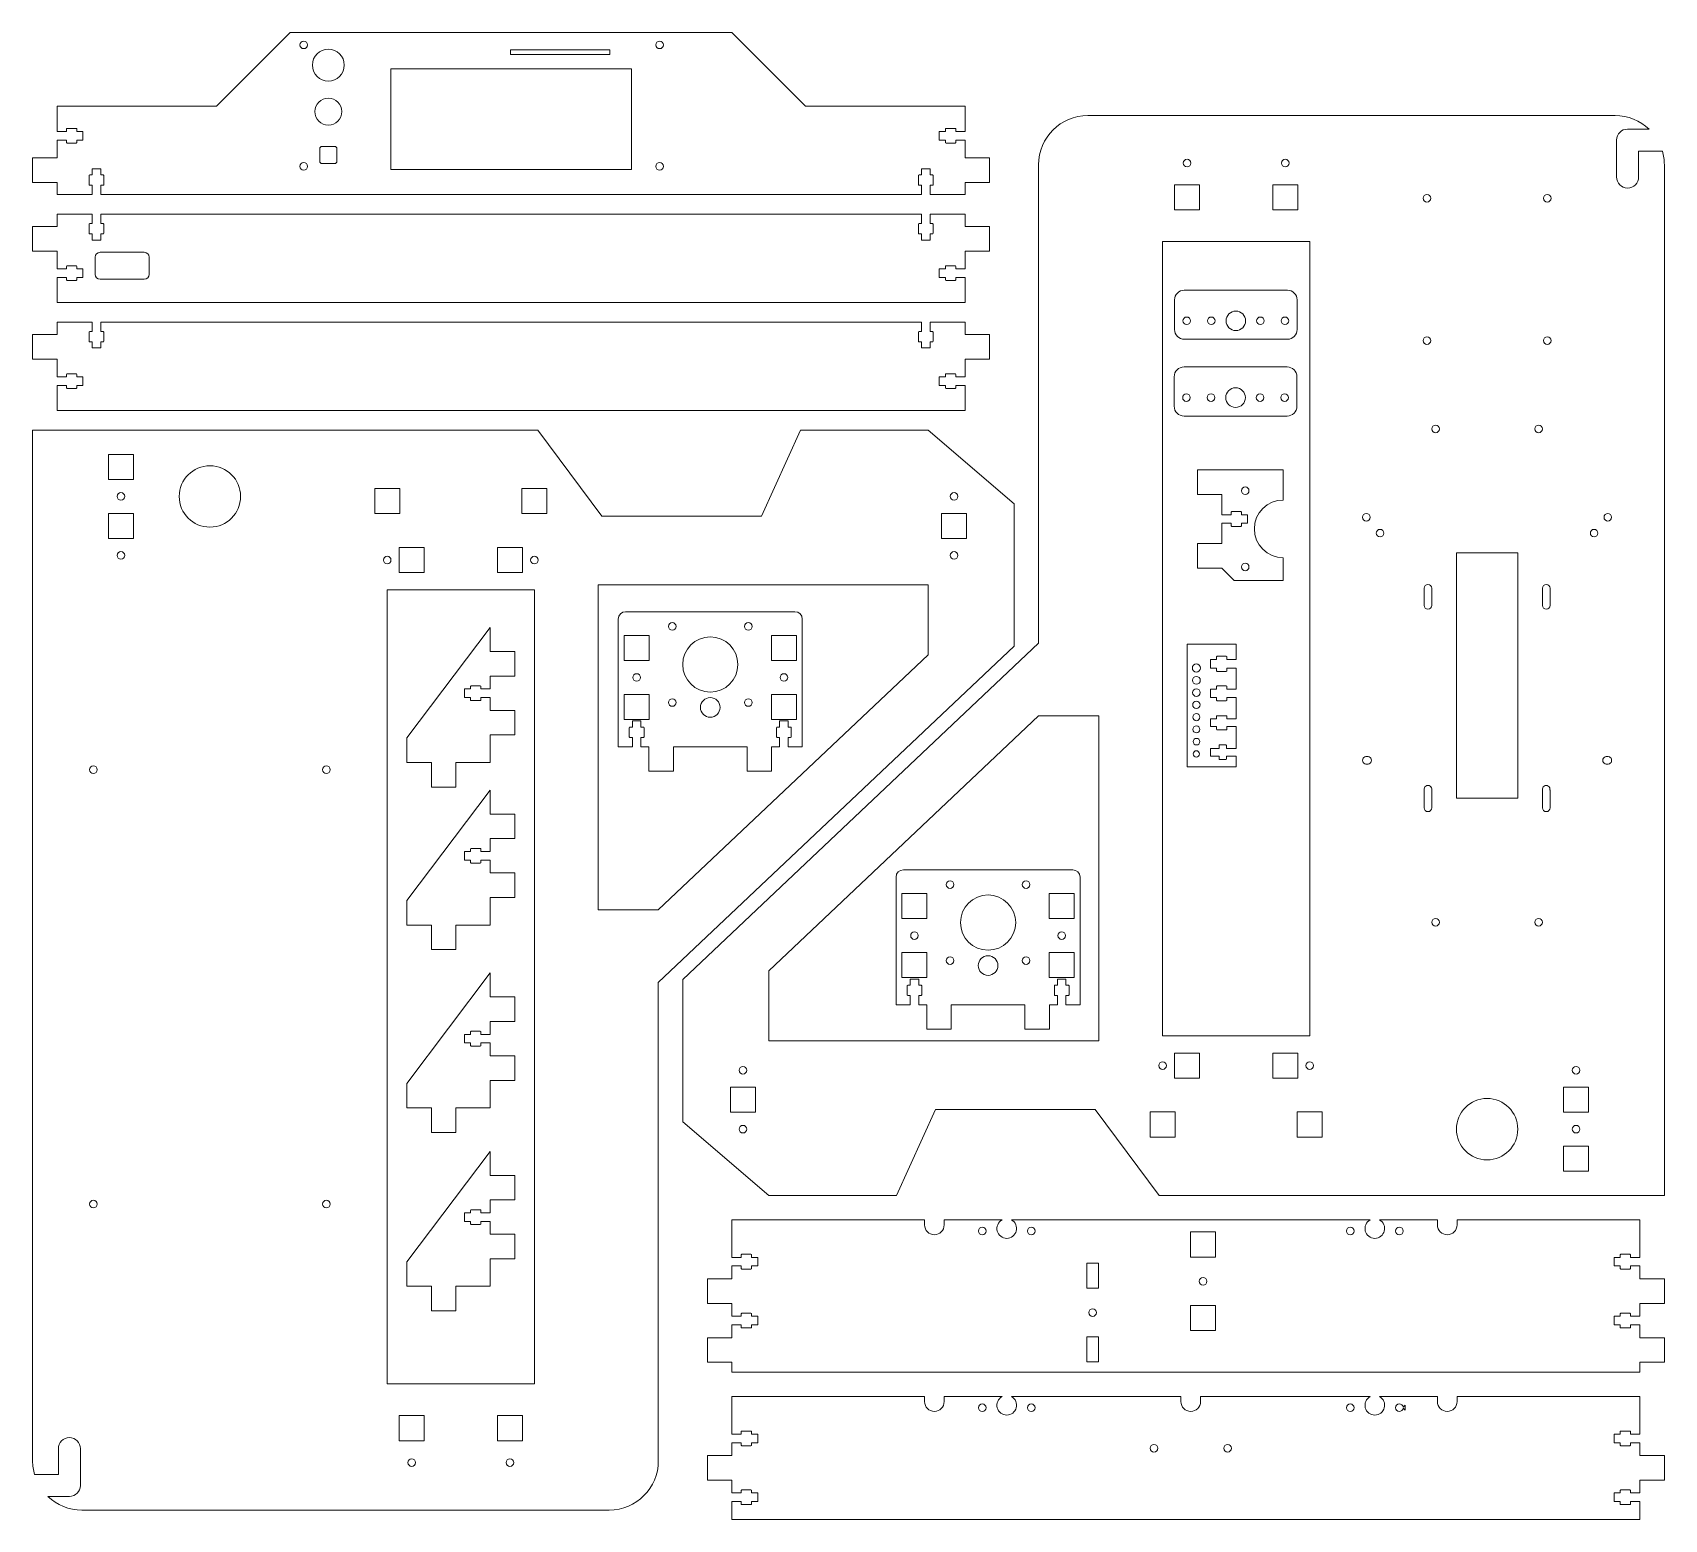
# Model space of a CAD drawing. Header units: millimetres. Extents: x 6 to 671, y 4 to 610.
import ezdxf

# ---------------------------------------------------------------- set-up
doc = ezdxf.new("R2010")
doc.units = ezdxf.units.MM

msp = doc.modelspace()

# ---------------------------------------------------------------- linework, layer by layer
at = {"color": 7, "linetype": 'Continuous', "lineweight": 15}
for p, q in [((81.26, 580.23), (111.26, 610.23)), ((111.26, 610.23), (291.26, 610.23)), ((291.26, 610.23), (321.26, 580.23)), ((201.06, 601.3), (201.06, 603.2)), ((201.06, 603.2), (241.46, 603.2)), ((241.46, 601.3), (201.06, 601.3)), ((241.46, 603.2), (241.46, 601.3)), ((152.26, 554.5), (152.26, 595.5)), ((152.26, 595.5), (250.26, 595.5)), ((250.26, 595.5), (250.26, 554.5)), ((16.26, 569.98), (16.26, 580.23)), ((16.26, 580.23), (81.26, 580.23)), ((321.26, 580.23), (386.26, 580.23)), ((386.26, 569.98), (386.26, 580.23)), ((651.26, 576.42), (436.26, 576.42)), ((16.26, 569.98), (20.06, 569.98)), ((16.26, 559.23), (16.26, 566.48)), ((20.06, 566.48), (16.26, 566.48)), ((20.06, 569.98), (20.06, 570.98)), ((20.06, 565.48), (20.06, 566.48)), ((20.31, 571.23), (24.01, 571.23)), ((24.26, 570.98), (24.26, 569.98)), ((24.26, 569.98), (26.76, 569.98)), ((24.26, 566.48), (24.26, 565.48)), ((26.76, 566.48), (24.26, 566.48)), ((26.76, 569.98), (26.76, 566.48)), ((378.26, 569.98), (375.76, 569.98)), ((375.76, 569.98), (375.76, 566.48)), ((375.76, 566.48), (378.26, 566.48)), ((378.26, 570.98), (378.26, 569.98)), ((378.26, 566.48), (378.26, 565.48)), ((382.21, 571.23), (378.51, 571.23)), ((382.46, 569.98), (382.46, 570.98)), ((386.26, 569.98), (382.46, 569.98)), ((382.46, 565.48), (382.46, 566.48)), ((382.46, 566.48), (386.26, 566.48)), ((386.26, 559.23), (386.26, 566.48)), ((651.76, 566.42), (651.76, 551.42)), ((665.04, 570.92), (656.26, 570.92)), ((6.26, 549.23), (6.26, 559.23)), ((6.26, 559.23), (16.26, 559.23)), ((24.01, 565.23), (20.31, 565.23)), ((123.26, 557.85), (123.26, 562.85)), ((124.26, 563.85), (129.26, 563.85)), ((130.26, 562.85), (130.26, 557.85)), ((378.51, 565.23), (382.21, 565.23)), ((396.26, 559.23), (386.26, 559.23)), ((396.26, 549.23), (396.26, 559.23)), ((660.76, 561.92), (670.49, 561.92)), ((660.76, 551.42), (660.76, 561.92)), ((29.26, 548.28), (29.26, 551.98)), ((29.51, 552.23), (30.51, 552.23)), ((30.51, 554.73), (34.01, 554.73)), ((30.51, 552.23), (30.51, 554.73)), ((34.01, 554.73), (34.01, 552.23)), ((34.01, 552.23), (35.01, 552.23)), ((35.26, 551.98), (35.26, 548.28)), ((129.26, 556.85), (124.26, 556.85)), ((250.26, 554.5), (152.26, 554.5)), ((367.26, 551.98), (367.26, 548.28)), ((368.51, 552.23), (367.51, 552.23)), ((372.01, 554.73), (368.51, 554.73)), ((368.51, 554.73), (368.51, 552.23)), ((372.01, 552.23), (372.01, 554.73)), ((373.01, 552.23), (372.01, 552.23)), ((373.26, 548.28), (373.26, 551.98)), ((416.26, 556.42), (416.26, 361.42)), ((671.26, 136.42), (671.26, 556.42)), ((16.26, 549.23), (6.26, 549.23)), ((16.26, 544.23), (16.26, 549.23)), ((30.51, 548.03), (29.51, 548.03)), ((30.51, 544.23), (30.51, 548.03)), ((34.01, 548.03), (34.01, 544.23)), ((35.01, 548.03), (34.01, 548.03)), ((367.51, 548.03), (368.51, 548.03)), ((368.51, 548.03), (368.51, 544.23)), ((372.01, 544.23), (372.01, 548.03)), ((372.01, 548.03), (373.01, 548.03)), ((386.26, 549.23), (396.26, 549.23)), ((386.26, 544.23), (386.26, 549.23)), ((481.86, 548.17), (471.66, 548.17)), ((471.66, 548.17), (471.66, 537.97)), ((481.86, 537.97), (481.86, 548.17)), ((521.86, 548.17), (511.66, 548.17)), ((511.66, 548.17), (511.66, 537.97)), ((521.86, 537.97), (521.86, 548.17)), ((16.26, 544.23), (30.51, 544.23)), ((34.01, 544.23), (368.51, 544.23)), ((372.01, 544.23), (386.26, 544.23)), ((16.26, 536.23), (16.26, 531.23)), ((16.26, 536.23), (30.51, 536.23)), ((29.26, 532.18), (29.26, 528.48)), ((30.51, 532.43), (29.51, 532.43)), ((30.51, 536.23), (30.51, 532.43)), ((34.01, 532.43), (34.01, 536.23)), ((34.01, 536.23), (368.51, 536.23)), ((35.01, 532.43), (34.01, 532.43)), ((35.26, 528.48), (35.26, 532.18)), ((367.26, 528.48), (367.26, 532.18)), ((367.51, 532.43), (368.51, 532.43)), ((368.51, 532.43), (368.51, 536.23)), ((372.01, 536.23), (372.01, 532.43)), ((372.01, 536.23), (386.26, 536.23)), ((372.01, 532.43), (373.01, 532.43)), ((373.26, 532.18), (373.26, 528.48)), ((386.26, 536.23), (386.26, 531.23)), ((471.66, 537.97), (481.86, 537.97)), ((511.66, 537.97), (521.86, 537.97)), ((6.26, 531.23), (6.26, 521.23)), ((16.26, 531.23), (6.26, 531.23)), ((29.51, 528.23), (30.51, 528.23)), ((30.51, 528.23), (30.51, 525.73)), ((30.51, 525.73), (34.01, 525.73)), ((34.01, 525.73), (34.01, 528.23)), ((34.01, 528.23), (35.01, 528.23)), ((368.51, 528.23), (367.51, 528.23)), ((368.51, 525.73), (368.51, 528.23)), ((372.01, 525.73), (368.51, 525.73)), ((372.01, 528.23), (372.01, 525.73)), ((373.01, 528.23), (372.01, 528.23)), ((386.26, 531.23), (396.26, 531.23)), ((396.26, 531.23), (396.26, 521.23)), ((6.26, 521.23), (16.26, 521.23)), ((16.26, 521.23), (16.26, 513.98)), ((31.76, 511.73), (31.76, 518.73)), ((33.76, 520.73), (51.76, 520.73)), ((53.76, 518.73), (53.76, 511.73)), ((396.26, 521.23), (386.26, 521.23)), ((386.26, 521.23), (386.26, 513.98)), ((526.76, 525.07), (466.76, 525.07)), ((466.76, 525.07), (466.76, 201.42)), ((526.76, 201.42), (526.76, 525.07)), ((20.06, 513.98), (16.26, 513.98)), ((20.06, 514.98), (20.06, 513.98)), ((24.01, 515.23), (20.31, 515.23)), ((24.26, 513.98), (24.26, 514.98)), ((26.76, 513.98), (24.26, 513.98)), ((26.76, 510.48), (26.76, 513.98)), ((375.76, 513.98), (378.26, 513.98)), ((375.76, 510.48), (375.76, 513.98)), ((378.26, 513.98), (378.26, 514.98)), ((378.51, 515.23), (382.21, 515.23)), ((382.46, 514.98), (382.46, 513.98)), ((382.46, 513.98), (386.26, 513.98)), ((16.26, 510.48), (16.26, 500.23)), ((16.26, 510.48), (20.06, 510.48)), ((20.06, 510.48), (20.06, 509.48)), ((20.31, 509.23), (24.01, 509.23)), ((24.26, 509.48), (24.26, 510.48)), ((24.26, 510.48), (26.76, 510.48)), ((51.76, 509.73), (33.76, 509.73)), ((378.26, 510.48), (375.76, 510.48)), ((378.26, 509.48), (378.26, 510.48)), ((382.21, 509.23), (378.51, 509.23)), ((382.46, 510.48), (382.46, 509.48)), ((386.26, 510.48), (382.46, 510.48)), ((386.26, 510.48), (386.26, 500.23)), ((16.26, 500.23), (386.26, 500.23)), ((471.62, 501.3), (471.62, 489.3)), ((517.62, 505.3), (475.62, 505.3)), ((521.62, 489.3), (521.62, 501.3)), ((16.26, 492.23), (16.26, 487.23)), ((16.26, 492.23), (30.51, 492.23)), ((30.51, 492.23), (30.51, 488.43)), ((34.01, 488.43), (34.01, 492.23)), ((34.01, 492.23), (368.51, 492.23)), ((368.51, 488.43), (368.51, 492.23)), ((372.01, 492.23), (372.01, 488.43)), ((372.01, 492.23), (386.26, 492.23)), ((386.26, 492.23), (386.26, 487.23)), ((6.26, 487.23), (6.26, 477.23)), ((16.26, 487.23), (6.26, 487.23)), ((29.26, 488.18), (29.26, 484.48)), ((30.51, 488.43), (29.51, 488.43)), ((35.01, 488.43), (34.01, 488.43)), ((35.26, 484.48), (35.26, 488.18)), ((367.26, 484.48), (367.26, 488.18)), ((367.51, 488.43), (368.51, 488.43)), ((372.01, 488.43), (373.01, 488.43)), ((373.26, 488.18), (373.26, 484.48)), ((386.26, 487.23), (396.26, 487.23)), ((396.26, 487.23), (396.26, 477.23)), ((29.51, 484.23), (30.51, 484.23)), ((30.51, 484.23), (30.51, 481.73)), ((30.51, 481.73), (34.01, 481.73)), ((34.01, 481.73), (34.01, 484.23)), ((34.01, 484.23), (35.01, 484.23)), ((368.51, 484.23), (367.51, 484.23)), ((368.51, 481.73), (368.51, 484.23)), ((372.01, 481.73), (368.51, 481.73)), ((372.01, 484.23), (372.01, 481.73)), ((373.01, 484.23), (372.01, 484.23)), ((475.62, 485.3), (517.62, 485.3)), ((6.26, 477.23), (16.26, 477.23)), ((16.26, 477.23), (16.26, 469.98)), ((396.26, 477.23), (386.26, 477.23)), ((386.26, 477.23), (386.26, 469.98)), ((517.5, 474.01), (475.5, 474.01)), ((20.06, 469.98), (16.26, 469.98)), ((16.26, 466.48), (16.26, 456.23)), ((16.26, 466.48), (20.06, 466.48)), ((20.06, 470.98), (20.06, 469.98)), ((20.06, 466.48), (20.06, 465.48)), ((24.01, 471.23), (20.31, 471.23)), ((24.26, 469.98), (24.26, 470.98)), ((26.76, 469.98), (24.26, 469.98)), ((24.26, 465.48), (24.26, 466.48)), ((24.26, 466.48), (26.76, 466.48)), ((26.76, 466.48), (26.76, 469.98)), ((375.76, 469.98), (378.26, 469.98)), ((375.76, 466.48), (375.76, 469.98)), ((378.26, 466.48), (375.76, 466.48)), ((378.26, 469.98), (378.26, 470.98)), ((378.26, 465.48), (378.26, 466.48)), ((378.51, 471.23), (382.21, 471.23)), ((382.46, 470.98), (382.46, 469.98)), ((382.46, 469.98), (386.26, 469.98)), ((382.46, 466.48), (382.46, 465.48)), ((386.26, 466.48), (382.46, 466.48)), ((386.26, 466.48), (386.26, 456.23)), ((471.5, 470.01), (471.5, 458.01)), ((521.5, 458.01), (521.5, 470.01)), ((20.31, 465.23), (24.01, 465.23)), ((382.21, 465.23), (378.51, 465.23)), ((16.26, 456.23), (386.26, 456.23)), ((475.5, 454.01), (517.5, 454.01)), ((6.26, 448.23), (6.26, 28.23)), ((212.19, 448.23), (6.26, 448.23)), ((238.26, 413.23), (212.19, 448.23)), ((319.26, 448.23), (303.26, 413.23)), ((371.26, 448.23), (319.26, 448.23)), ((406.26, 418.23), (371.26, 448.23)), ((47.36, 438.33), (37.16, 438.33)), ((37.16, 438.33), (37.16, 428.13)), ((47.36, 428.13), (47.36, 438.33)), ((37.16, 428.13), (47.36, 428.13)), ((480.93, 422.04), (480.93, 432.04)), ((480.93, 432.04), (515.93, 432.04)), ((515.93, 432.04), (515.93, 419.79)), ((155.86, 424.43), (145.66, 424.43)), ((145.66, 424.43), (145.66, 414.23)), ((155.86, 414.23), (155.86, 424.43)), ((215.86, 424.43), (205.66, 424.43)), ((205.66, 424.43), (205.66, 414.23)), ((215.86, 414.23), (215.86, 424.43)), ((490.93, 422.04), (480.93, 422.04)), ((490.93, 413.79), (490.93, 422.04)), ((47.36, 414.33), (37.16, 414.33)), ((37.16, 414.33), (37.16, 404.13)), ((47.36, 404.13), (47.36, 414.33)), ((145.66, 414.23), (155.86, 414.23)), ((205.66, 414.23), (215.86, 414.23)), ((303.26, 413.23), (238.26, 413.23)), ((386.91, 414.33), (376.71, 414.33)), ((376.71, 414.33), (376.71, 404.13)), ((386.91, 404.13), (386.91, 414.33)), ((406.26, 360.23), (406.26, 418.23)), ((490.93, 413.79), (494.73, 413.79)), ((494.73, 413.79), (494.73, 414.79)), ((494.98, 415.04), (498.68, 415.04)), ((498.93, 414.79), (498.93, 413.79)), ((498.93, 413.79), (501.43, 413.79)), ((501.43, 413.79), (501.43, 410.29)), ((490.93, 402.04), (490.93, 410.29)), ((494.73, 410.29), (490.93, 410.29)), ((494.73, 409.29), (494.73, 410.29)), ((498.68, 409.04), (494.98, 409.04)), ((501.43, 410.29), (498.93, 410.29)), ((498.93, 410.29), (498.93, 409.29)), ((37.16, 404.13), (47.36, 404.13)), ((165.86, 400.43), (155.66, 400.43)), ((155.66, 400.43), (155.66, 390.23)), ((165.86, 390.23), (165.86, 400.43)), ((205.86, 400.43), (195.66, 400.43)), ((195.66, 400.43), (195.66, 390.23)), ((205.86, 390.23), (205.86, 400.43)), ((376.71, 404.13), (386.91, 404.13)), ((480.93, 402.04), (490.93, 402.04)), ((480.93, 392.04), (480.93, 402.04)), ((515.93, 396.29), (515.93, 387.04)), ((611.51, 398.25), (586.51, 398.25)), ((586.51, 398.25), (586.51, 298.25)), ((611.51, 298.25), (611.51, 398.25)), ((155.66, 390.23), (165.86, 390.23)), ((195.66, 390.23), (205.86, 390.23)), ((490.93, 392.04), (480.93, 392.04)), ((490.93, 392.04), (495.93, 387.04)), ((515.93, 387.04), (495.93, 387.04)), ((210.76, 383.23), (150.76, 383.23)), ((150.76, 383.23), (150.76, 59.58)), ((210.76, 59.58), (210.76, 383.23)), ((371.26, 385.23), (236.76, 385.23)), ((236.76, 385.23), (236.76, 252.81)), ((371.26, 356.74), (371.26, 385.23)), ((573.36, 376.85), (573.36, 383.85)), ((576.46, 383.85), (576.46, 376.85)), ((621.56, 383.85), (621.56, 376.85)), ((624.66, 376.85), (624.66, 383.85)), ((316.93, 374.27), (247.93, 374.27)), ((192.76, 367.84), (158.76, 322.84)), ((192.76, 358.04), (192.76, 367.84)), ((244.93, 371.27), (244.93, 319.27)), ((319.93, 371.27), (319.93, 319.27)), ((247.33, 364.57), (247.33, 354.37)), ((257.53, 364.57), (247.33, 364.57)), ((257.53, 354.37), (257.53, 364.57)), ((261.26, 223.23), (406.26, 360.23)), ((416.26, 361.42), (271.26, 224.42)), ((307.33, 364.57), (317.53, 364.57)), ((307.33, 354.37), (307.33, 364.57)), ((317.53, 364.57), (317.53, 354.37)), ((496.76, 361.01), (476.76, 361.01)), ((476.76, 361.01), (476.76, 311.01)), ((496.76, 354.76), (496.76, 361.01)), ((202.76, 358.04), (192.76, 358.04)), ((202.76, 348.04), (202.76, 358.04)), ((247.33, 354.37), (257.53, 354.37)), ((261.26, 252.81), (371.26, 356.74)), ((317.53, 354.37), (307.33, 354.37)), ((488.76, 354.76), (486.26, 354.76)), ((486.26, 354.76), (486.26, 351.26)), ((488.76, 355.86), (488.76, 354.76)), ((492.71, 356.11), (489.01, 356.11)), ((492.96, 354.76), (492.96, 355.86)), ((496.76, 354.76), (492.96, 354.76)), ((192.76, 348.04), (202.76, 348.04)), ((192.76, 342.79), (192.76, 348.04)), ((486.26, 351.26), (488.76, 351.26)), ((488.76, 351.26), (488.76, 350.16)), ((489.01, 349.91), (492.71, 349.91)), ((492.96, 350.16), (492.96, 351.26)), ((492.96, 351.26), (496.76, 351.26)), ((496.76, 342.66), (496.76, 351.26)), ((184.76, 342.79), (182.26, 342.79)), ((182.26, 342.79), (182.26, 339.29)), ((182.26, 339.29), (184.76, 339.29)), ((184.76, 343.79), (184.76, 342.79)), ((184.76, 339.29), (184.76, 338.29)), ((188.71, 344.04), (185.01, 344.04)), ((188.96, 342.79), (188.96, 343.79)), ((192.76, 342.79), (188.96, 342.79)), ((188.96, 338.29), (188.96, 339.29)), ((188.96, 339.29), (192.76, 339.29)), ((192.76, 334.04), (192.76, 339.29)), ((257.53, 340.57), (247.33, 340.57)), ((247.33, 340.57), (247.33, 330.37)), ((257.53, 330.37), (257.53, 340.57)), ((307.33, 340.57), (317.53, 340.57)), ((307.33, 330.37), (307.33, 340.57)), ((317.53, 340.57), (317.53, 330.37)), ((488.76, 342.66), (486.26, 342.66)), ((486.26, 342.66), (486.26, 339.36)), ((486.26, 339.36), (488.76, 339.36)), ((488.76, 343.76), (488.76, 342.66)), ((488.76, 339.36), (488.76, 338.26)), ((492.71, 344.01), (489.01, 344.01)), ((492.96, 342.66), (492.96, 343.76)), ((496.76, 342.66), (492.96, 342.66)), ((492.96, 338.26), (492.96, 339.36)), ((492.96, 339.36), (496.76, 339.36)), ((496.76, 330.56), (496.76, 339.36)), ((185.01, 338.04), (188.71, 338.04)), ((202.76, 334.04), (192.76, 334.04)), ((202.76, 324.04), (202.76, 334.04)), ((489.01, 338.01), (492.71, 338.01)), ((247.33, 330.37), (257.53, 330.37)), ((249.43, 327.02), (249.43, 323.32)), ((250.68, 327.27), (249.68, 327.27)), ((254.18, 329.77), (250.68, 329.77)), ((250.68, 329.77), (250.68, 327.27)), ((254.18, 327.27), (254.18, 329.77)), ((255.18, 327.27), (254.18, 327.27)), ((255.43, 323.32), (255.43, 327.02)), ((416.26, 331.84), (306.26, 227.91)), ((317.53, 330.37), (307.33, 330.37)), ((309.43, 323.32), (309.43, 327.02)), ((309.68, 327.27), (310.68, 327.27)), ((310.68, 329.77), (314.18, 329.77)), ((310.68, 327.27), (310.68, 329.77)), ((314.18, 329.77), (314.18, 327.27)), ((314.18, 327.27), (315.18, 327.27)), ((315.43, 327.02), (315.43, 323.32)), ((440.76, 331.84), (416.26, 331.84)), ((440.76, 199.42), (440.76, 331.84)), ((488.76, 330.56), (486.26, 330.56)), ((486.26, 330.56), (486.26, 327.46)), ((486.26, 327.46), (488.76, 327.46)), ((488.76, 331.66), (488.76, 330.56)), ((488.76, 327.46), (488.76, 326.36)), ((492.71, 331.91), (489.01, 331.91)), ((489.01, 326.11), (492.71, 326.11)), ((492.96, 330.56), (492.96, 331.66)), ((496.76, 330.56), (492.96, 330.56)), ((492.96, 326.36), (492.96, 327.46)), ((492.96, 327.46), (496.76, 327.46)), ((496.76, 318.56), (496.76, 327.46)), ((158.76, 322.84), (158.76, 312.84)), ((192.76, 324.04), (202.76, 324.04)), ((192.76, 312.84), (192.76, 324.04)), ((244.93, 319.27), (250.68, 319.27)), ((249.68, 323.07), (250.68, 323.07)), ((250.68, 323.07), (250.68, 319.27)), ((254.18, 319.27), (254.18, 323.07)), ((254.18, 323.07), (255.18, 323.07)), ((254.18, 319.27), (257.43, 319.27)), ((257.43, 319.27), (257.43, 309.27)), ((267.43, 319.27), (297.43, 319.27)), ((267.43, 309.27), (267.43, 319.27)), ((297.43, 309.27), (297.43, 319.27)), ((310.68, 319.27), (307.43, 319.27)), ((307.43, 319.27), (307.43, 309.27)), ((310.68, 323.07), (309.68, 323.07)), ((310.68, 319.27), (310.68, 323.07)), ((314.18, 323.07), (314.18, 319.27)), ((315.18, 323.07), (314.18, 323.07)), ((319.93, 319.27), (314.18, 319.27)), ((489.76, 319.76), (489.76, 318.56)), ((492.51, 320.01), (490.01, 320.01)), ((492.76, 318.56), (492.76, 319.76)), ((158.76, 312.84), (168.76, 312.84)), ((168.76, 312.84), (168.76, 302.84)), ((178.76, 312.84), (192.76, 312.84)), ((178.76, 302.84), (178.76, 312.84)), ((489.76, 318.56), (486.26, 318.56)), ((486.26, 318.56), (486.26, 315.46)), ((486.26, 315.46), (489.76, 315.46)), ((489.76, 315.46), (489.76, 314.26)), ((490.01, 314.01), (492.51, 314.01)), ((496.76, 318.56), (492.76, 318.56)), ((492.76, 314.26), (492.76, 315.46)), ((492.76, 315.46), (496.76, 315.46)), ((496.76, 311.01), (496.76, 315.46)), ((257.43, 309.27), (267.43, 309.27)), ((307.43, 309.27), (297.43, 309.27)), ((476.76, 311.01), (496.76, 311.01)), ((192.76, 301.61), (158.76, 256.61)), ((168.76, 302.84), (178.76, 302.84)), ((192.76, 291.81), (192.76, 301.61)), ((573.36, 294.35), (573.36, 301.35)), ((576.46, 301.35), (576.46, 294.35)), ((621.56, 301.35), (621.56, 294.35)), ((624.66, 294.35), (624.66, 301.35)), ((586.51, 298.25), (611.51, 298.25)), ((202.76, 291.81), (192.76, 291.81)), ((202.76, 281.81), (202.76, 291.81)), ((192.76, 281.81), (202.76, 281.81)), ((192.76, 276.56), (192.76, 281.81)), ((184.76, 276.56), (182.26, 276.56)), ((182.26, 276.56), (182.26, 273.06)), ((182.26, 273.06), (184.76, 273.06)), ((184.76, 277.56), (184.76, 276.56)), ((184.76, 273.06), (184.76, 272.06)), ((188.71, 277.81), (185.01, 277.81)), ((188.96, 276.56), (188.96, 277.56)), ((192.76, 276.56), (188.96, 276.56)), ((188.96, 272.06), (188.96, 273.06)), ((188.96, 273.06), (192.76, 273.06)), ((192.76, 267.81), (192.76, 273.06)), ((185.01, 271.81), (188.71, 271.81)), ((202.76, 267.81), (192.76, 267.81)), ((202.76, 257.81), (202.76, 267.81)), ((358.15, 266.1), (358.15, 214.1)), ((430.15, 269.1), (361.15, 269.1)), ((433.15, 266.1), (433.15, 214.1)), ((360.55, 259.4), (360.55, 249.2)), ((370.75, 259.4), (360.55, 259.4)), ((370.75, 249.2), (370.75, 259.4)), ((420.55, 259.4), (430.75, 259.4)), ((420.55, 249.2), (420.55, 259.4)), ((430.75, 259.4), (430.75, 249.2)), ((158.76, 256.61), (158.76, 246.61)), ((192.76, 257.81), (202.76, 257.81)), ((192.76, 246.61), (192.76, 257.81)), ((236.76, 252.81), (261.26, 252.81)), ((158.76, 246.61), (168.76, 246.61)), ((168.76, 246.61), (168.76, 236.61)), ((178.76, 246.61), (192.76, 246.61)), ((178.76, 236.61), (178.76, 246.61)), ((360.55, 249.2), (370.75, 249.2)), ((430.75, 249.2), (420.55, 249.2)), ((168.76, 236.61), (178.76, 236.61)), ((370.75, 235.4), (360.55, 235.4)), ((360.55, 235.4), (360.55, 225.2)), ((370.75, 225.2), (370.75, 235.4)), ((420.55, 235.4), (430.75, 235.4)), ((420.55, 225.2), (420.55, 235.4)), ((430.75, 235.4), (430.75, 225.2)), ((192.76, 227.09), (158.76, 182.09)), ((192.76, 217.29), (192.76, 227.09)), ((306.26, 227.91), (306.26, 199.42)), ((261.26, 28.23), (261.26, 223.23)), ((271.26, 224.42), (271.26, 166.42)), ((360.55, 225.2), (370.75, 225.2)), ((362.65, 221.85), (362.65, 218.15)), ((363.9, 222.1), (362.9, 222.1)), ((367.4, 224.6), (363.9, 224.6)), ((363.9, 224.6), (363.9, 222.1)), ((367.4, 222.1), (367.4, 224.6)), ((368.4, 222.1), (367.4, 222.1)), ((368.65, 218.15), (368.65, 221.85)), ((430.75, 225.2), (420.55, 225.2)), ((422.65, 218.15), (422.65, 221.85)), ((422.9, 222.1), (423.9, 222.1)), ((423.9, 224.6), (427.4, 224.6)), ((423.9, 222.1), (423.9, 224.6)), ((427.4, 224.6), (427.4, 222.1)), ((427.4, 222.1), (428.4, 222.1)), ((428.65, 221.85), (428.65, 218.15)), ((202.76, 217.29), (192.76, 217.29)), ((202.76, 207.29), (202.76, 217.29)), ((358.15, 214.1), (363.9, 214.1)), ((362.9, 217.9), (363.9, 217.9)), ((363.9, 217.9), (363.9, 214.1)), ((367.4, 214.1), (367.4, 217.9)), ((367.4, 217.9), (368.4, 217.9)), ((367.4, 214.1), (370.65, 214.1)), ((370.65, 214.1), (370.65, 204.1)), ((380.65, 214.1), (410.65, 214.1)), ((380.65, 204.1), (380.65, 214.1)), ((410.65, 204.1), (410.65, 214.1)), ((423.9, 214.1), (420.65, 214.1)), ((420.65, 214.1), (420.65, 204.1)), ((423.9, 217.9), (422.9, 217.9)), ((423.9, 214.1), (423.9, 217.9)), ((427.4, 217.9), (427.4, 214.1)), ((428.4, 217.9), (427.4, 217.9)), ((433.15, 214.1), (427.4, 214.1)), ((192.76, 207.29), (202.76, 207.29)), ((192.76, 202.04), (192.76, 207.29)), ((184.76, 202.04), (182.26, 202.04)), ((182.26, 202.04), (182.26, 198.54)), ((184.76, 203.04), (184.76, 202.04)), ((188.71, 203.29), (185.01, 203.29)), ((188.96, 202.04), (188.96, 203.04)), ((192.76, 202.04), (188.96, 202.04)), ((370.65, 204.1), (380.65, 204.1)), ((420.65, 204.1), (410.65, 204.1)), ((466.76, 201.42), (526.76, 201.42)), ((182.26, 198.54), (184.76, 198.54)), ((184.76, 198.54), (184.76, 197.54)), ((185.01, 197.29), (188.71, 197.29)), ((188.96, 197.54), (188.96, 198.54)), ((188.96, 198.54), (192.76, 198.54)), ((192.76, 193.29), (192.76, 198.54)), ((202.76, 193.29), (192.76, 193.29)), ((202.76, 183.29), (202.76, 193.29)), ((306.26, 199.42), (440.76, 199.42)), ((481.86, 194.42), (471.66, 194.42)), ((471.66, 194.42), (471.66, 184.22)), ((481.86, 184.22), (481.86, 194.42)), ((521.86, 194.42), (511.66, 194.42)), ((511.66, 194.42), (511.66, 184.22)), ((521.86, 184.22), (521.86, 194.42)), ((158.76, 182.09), (158.76, 172.09)), ((192.76, 183.29), (202.76, 183.29)), ((192.76, 172.09), (192.76, 183.29)), ((300.81, 180.52), (290.61, 180.52)), ((290.61, 180.52), (290.61, 170.32)), ((300.81, 170.32), (300.81, 180.52)), ((471.66, 184.22), (481.86, 184.22)), ((511.66, 184.22), (521.86, 184.22)), ((640.36, 180.52), (630.16, 180.52)), ((630.16, 180.52), (630.16, 170.32)), ((640.36, 170.32), (640.36, 180.52)), ((158.76, 172.09), (168.76, 172.09)), ((168.76, 172.09), (168.76, 162.09)), ((178.76, 172.09), (192.76, 172.09)), ((178.76, 162.09), (178.76, 172.09)), ((271.26, 166.42), (306.26, 136.42)), ((290.61, 170.32), (300.81, 170.32)), ((358.26, 136.42), (374.26, 171.42)), ((374.26, 171.42), (439.26, 171.42)), ((439.26, 171.42), (465.34, 136.42)), ((471.86, 170.42), (461.66, 170.42)), ((461.66, 170.42), (461.66, 160.22)), ((471.86, 160.22), (471.86, 170.42)), ((531.86, 170.42), (521.66, 170.42)), ((521.66, 170.42), (521.66, 160.22)), ((531.86, 160.22), (531.86, 170.42)), ((630.16, 170.32), (640.36, 170.32)), ((168.76, 162.09), (178.76, 162.09)), ((461.66, 160.22), (471.86, 160.22)), ((521.66, 160.22), (531.86, 160.22)), ((192.76, 154.38), (158.76, 109.38)), ((192.76, 144.58), (192.76, 154.38)), ((640.36, 156.52), (630.16, 156.52)), ((630.16, 156.52), (630.16, 146.32)), ((640.36, 146.32), (640.36, 156.52)), ((630.16, 146.32), (640.36, 146.32)), ((202.76, 144.58), (192.76, 144.58)), ((202.76, 134.58), (202.76, 144.58)), ((192.76, 134.58), (202.76, 134.58)), ((192.76, 129.33), (192.76, 134.58)), ((306.26, 136.42), (358.26, 136.42)), ((465.34, 136.42), (671.26, 136.42)), ((184.76, 129.33), (182.26, 129.33)), ((182.26, 129.33), (182.26, 125.83)), ((184.76, 130.33), (184.76, 129.33)), ((188.71, 130.58), (185.01, 130.58)), ((188.96, 129.33), (188.96, 130.33)), ((192.76, 129.33), (188.96, 129.33)), ((291.26, 126.42), (291.26, 111.17)), ((369.76, 126.42), (291.26, 126.42)), ((369.76, 126.42), (369.76, 124.42)), ((377.76, 124.42), (377.76, 126.42)), ((401.32, 126.42), (377.76, 126.42)), ((551.32, 126.42), (405.2, 126.42)), ((578.76, 126.42), (555.2, 126.42)), ((578.76, 126.42), (578.76, 124.42)), ((586.76, 124.42), (586.76, 126.42)), ((661.26, 126.42), (586.76, 126.42)), ((661.26, 126.42), (661.26, 111.17)), ((182.26, 125.83), (184.76, 125.83)), ((184.76, 125.83), (184.76, 124.83)), ((185.01, 124.58), (188.71, 124.58)), ((188.96, 124.83), (188.96, 125.83)), ((188.96, 125.83), (192.76, 125.83)), ((192.76, 120.58), (192.76, 125.83)), ((202.76, 120.58), (192.76, 120.58)), ((202.76, 110.58), (202.76, 120.58)), ((488.36, 121.52), (478.16, 121.52)), ((478.16, 121.52), (478.16, 111.32)), ((488.36, 111.32), (488.36, 121.52)), ((158.76, 109.38), (158.76, 99.38)), ((192.76, 110.58), (202.76, 110.58)), ((192.76, 99.38), (192.76, 110.58)), ((295.06, 111.17), (291.26, 111.17)), ((291.26, 107.67), (291.26, 102.42)), ((291.26, 107.67), (295.06, 107.67)), ((295.06, 112.17), (295.06, 111.17)), ((295.06, 107.67), (295.06, 106.67)), ((299.01, 112.42), (295.31, 112.42)), ((295.31, 106.42), (299.01, 106.42)), ((299.26, 111.17), (299.26, 112.17)), ((301.76, 111.17), (299.26, 111.17)), ((299.26, 106.67), (299.26, 107.67)), ((299.26, 107.67), (301.76, 107.67)), ((301.76, 107.67), (301.76, 111.17)), ((440.61, 108.77), (435.91, 108.77)), ((435.91, 108.77), (435.91, 98.57)), ((440.61, 98.57), (440.61, 108.77)), ((478.16, 111.32), (488.36, 111.32)), ((650.76, 111.17), (653.26, 111.17)), ((650.76, 107.67), (650.76, 111.17)), ((653.26, 107.67), (650.76, 107.67)), ((653.26, 111.17), (653.26, 112.17)), ((653.26, 106.67), (653.26, 107.67)), ((653.51, 112.42), (657.21, 112.42)), ((657.21, 106.42), (653.51, 106.42)), ((657.46, 112.17), (657.46, 111.17)), ((657.46, 111.17), (661.26, 111.17)), ((657.46, 107.67), (657.46, 106.67)), ((661.26, 107.67), (657.46, 107.67)), ((661.26, 107.67), (661.26, 102.42)), ((281.26, 102.42), (281.26, 92.42)), ((291.26, 102.42), (281.26, 102.42)), ((661.26, 102.42), (671.26, 102.42)), ((671.26, 102.42), (671.26, 92.42)), ((158.76, 99.38), (168.76, 99.38)), ((168.76, 99.38), (168.76, 89.38)), ((178.76, 99.38), (192.76, 99.38)), ((178.76, 89.38), (178.76, 99.38)), ((435.91, 98.57), (440.61, 98.57)), ((168.76, 89.38), (178.76, 89.38)), ((281.26, 92.42), (291.26, 92.42)), ((291.26, 92.42), (291.26, 87.17)), ((295.06, 87.17), (291.26, 87.17)), ((295.06, 88.17), (295.06, 87.17)), ((299.01, 88.42), (295.31, 88.42)), ((299.26, 87.17), (299.26, 88.17)), ((301.76, 87.17), (299.26, 87.17)), ((301.76, 83.67), (301.76, 87.17)), ((488.36, 91.52), (478.16, 91.52)), ((478.16, 91.52), (478.16, 81.32)), ((488.36, 81.32), (488.36, 91.52)), ((650.76, 87.17), (653.26, 87.17)), ((650.76, 83.67), (650.76, 87.17)), ((653.26, 87.17), (653.26, 88.17)), ((653.51, 88.42), (657.21, 88.42)), ((657.46, 88.17), (657.46, 87.17)), ((657.46, 87.17), (661.26, 87.17)), ((661.26, 92.42), (661.26, 87.17)), ((671.26, 92.42), (661.26, 92.42)), ((291.26, 83.67), (291.26, 78.42)), ((291.26, 83.67), (295.06, 83.67)), ((295.06, 83.67), (295.06, 82.67)), ((295.31, 82.42), (299.01, 82.42)), ((299.26, 82.67), (299.26, 83.67)), ((299.26, 83.67), (301.76, 83.67)), ((478.16, 81.32), (488.36, 81.32)), ((653.26, 83.67), (650.76, 83.67)), ((653.26, 82.67), (653.26, 83.67)), ((657.21, 82.42), (653.51, 82.42)), ((657.46, 83.67), (657.46, 82.67)), ((661.26, 83.67), (657.46, 83.67)), ((661.26, 83.67), (661.26, 78.42)), ((281.26, 78.42), (281.26, 68.42)), ((291.26, 78.42), (281.26, 78.42)), ((440.61, 78.77), (435.91, 78.77)), ((435.91, 78.77), (435.91, 68.57)), ((440.61, 68.57), (440.61, 78.77)), ((661.26, 78.42), (671.26, 78.42)), ((671.26, 78.42), (671.26, 68.42)), ((281.26, 68.42), (291.26, 68.42)), ((291.26, 68.42), (291.26, 64.42)), ((435.91, 68.57), (440.61, 68.57)), ((671.26, 68.42), (661.26, 68.42)), ((661.26, 68.42), (661.26, 64.42)), ((291.26, 64.42), (661.26, 64.42)), ((150.76, 59.58), (210.76, 59.58)), ((291.26, 39.17), (291.26, 54.42)), ((291.26, 54.42), (369.76, 54.42)), ((369.76, 54.42), (369.76, 52.42)), ((377.76, 52.42), (377.76, 54.42)), ((377.76, 54.42), (401.32, 54.42)), ((405.2, 54.42), (474.26, 54.42)), ((474.26, 54.42), (474.26, 52.42)), ((482.26, 52.42), (482.26, 54.42)), ((482.26, 54.42), (551.32, 54.42)), ((555.2, 54.42), (578.76, 54.42)), ((578.76, 54.42), (578.76, 52.42)), ((586.76, 52.42), (586.76, 54.42)), ((586.76, 54.42), (661.26, 54.42)), ((661.26, 39.17), (661.26, 54.42)), ((165.86, 46.68), (155.66, 46.68)), ((155.66, 46.68), (155.66, 36.48)), ((165.86, 36.48), (165.86, 46.68)), ((205.86, 46.68), (195.66, 46.68)), ((195.66, 46.68), (195.66, 36.48)), ((205.86, 36.48), (205.86, 46.68)), ((565.61, 50.92), (564.8, 50.11)), ((564.8, 49.73), (565.61, 48.92)), ((565.61, 48.92), (565.61, 50.92)), ((295.06, 40.17), (295.06, 39.17)), ((299.01, 40.42), (295.31, 40.42)), ((299.26, 39.17), (299.26, 40.17)), ((653.26, 39.17), (653.26, 40.17)), ((653.51, 40.42), (657.21, 40.42)), ((657.46, 40.17), (657.46, 39.17)), ((155.66, 36.48), (165.86, 36.48)), ((195.66, 36.48), (205.86, 36.48)), ((295.06, 39.17), (291.26, 39.17)), ((291.26, 30.42), (291.26, 35.67)), ((291.26, 35.67), (295.06, 35.67)), ((295.06, 35.67), (295.06, 34.67)), ((295.31, 34.42), (299.01, 34.42)), ((301.76, 39.17), (299.26, 39.17)), ((299.26, 34.67), (299.26, 35.67)), ((299.26, 35.67), (301.76, 35.67)), ((301.76, 35.67), (301.76, 39.17)), ((650.76, 39.17), (653.26, 39.17)), ((650.76, 35.67), (650.76, 39.17)), ((653.26, 35.67), (650.76, 35.67)), ((653.26, 34.67), (653.26, 35.67)), ((657.21, 34.42), (653.51, 34.42)), ((657.46, 39.17), (661.26, 39.17)), ((657.46, 35.67), (657.46, 34.67)), ((661.26, 35.67), (657.46, 35.67)), ((661.26, 30.42), (661.26, 35.67)), ((16.76, 33.23), (16.76, 22.73)), ((25.76, 18.23), (25.76, 33.23)), ((281.26, 20.42), (281.26, 30.42)), ((281.26, 30.42), (291.26, 30.42)), ((671.26, 30.42), (661.26, 30.42)), ((671.26, 20.42), (671.26, 30.42)), ((16.76, 22.73), (7.03, 22.73)), ((291.26, 20.42), (281.26, 20.42)), ((291.26, 20.42), (291.26, 15.17)), ((661.26, 20.42), (661.26, 15.17)), ((661.26, 20.42), (671.26, 20.42)), ((12.49, 13.73), (21.26, 13.73)), ((295.06, 15.17), (291.26, 15.17)), ((295.06, 16.17), (295.06, 15.17)), ((299.01, 16.42), (295.31, 16.42)), ((299.26, 15.17), (299.26, 16.17)), ((301.76, 15.17), (299.26, 15.17)), ((301.76, 11.67), (301.76, 15.17)), ((650.76, 15.17), (653.26, 15.17)), ((650.76, 11.67), (650.76, 15.17)), ((653.26, 15.17), (653.26, 16.17)), ((653.51, 16.42), (657.21, 16.42)), ((657.46, 16.17), (657.46, 15.17)), ((657.46, 15.17), (661.26, 15.17)), ((26.26, 8.23), (241.26, 8.23)), ((291.26, 11.67), (291.26, 4.42)), ((291.26, 11.67), (295.06, 11.67)), ((295.06, 11.67), (295.06, 10.67)), ((295.31, 10.42), (299.01, 10.42)), ((299.26, 10.67), (299.26, 11.67)), ((299.26, 11.67), (301.76, 11.67)), ((653.26, 11.67), (650.76, 11.67)), ((653.26, 10.67), (653.26, 11.67)), ((657.21, 10.42), (653.51, 10.42)), ((657.46, 11.67), (657.46, 10.67)), ((661.26, 11.67), (657.46, 11.67)), ((661.26, 11.67), (661.26, 4.42)), ((291.26, 4.42), (661.26, 4.42))]:
    msp.add_line(p, q, dxfattribs=at)
for centre, radius in [((116.76, 605.25), 1.55), ((261.76, 605.25), 1.55), ((126.76, 597), 6.5), ((126.76, 578.05), 5.5), ((476.76, 557.07), 1.55), ((516.76, 557.07), 1.55), ((116.76, 555.75), 1.55), ((261.76, 555.75), 1.55), ((574.51, 542.75), 1.55), ((623.51, 542.75), 1.55), ((476.62, 492.8), 1.55), ((486.62, 492.8), 1.55), ((496.62, 492.8), 4), ((506.62, 492.8), 1.55), ((516.62, 492.8), 1.55), ((574.51, 484.75), 1.55), ((623.51, 484.75), 1.55), ((496.5, 461.51), 4), ((476.5, 461.51), 1.55), ((486.5, 461.51), 1.55), ((506.5, 461.51), 1.55), ((516.5, 461.51), 1.55), ((578.01, 448.75), 1.55), ((620.01, 448.75), 1.55), ((78.51, 421.23), 12.5), ((42.26, 421.23), 1.55), ((381.81, 421.23), 1.55), ((500.43, 423.54), 1.55), ((549.8, 412.76), 1.55), ((648.22, 412.76), 1.55), ((555.38, 406.28), 1.55), ((642.64, 406.28), 1.55), ((42.26, 397.23), 1.55), ((150.76, 395.33), 1.55), ((210.76, 395.33), 1.55), ((381.81, 397.23), 1.55), ((500.43, 392.54), 1.55), ((266.93, 368.27), 1.55), ((297.93, 368.27), 1.55), ((282.43, 352.77), 11.25), ((480.54, 351.32), 1.65), ((252.43, 347.47), 1.55), ((312.43, 347.47), 1.55), ((480.54, 346.32), 1.6), ((282.43, 335.27), 4), ((480.54, 341.32), 1.55), ((266.93, 337.27), 1.55), ((297.93, 337.27), 1.55), ((480.54, 336.32), 1.5), ((480.54, 331.32), 1.45), ((480.54, 326.32), 1.4), ((480.54, 321.32), 1.35), ((480.54, 316.32), 1.3), ((31.01, 309.9), 1.55), ((126.01, 309.9), 1.55), ((380.15, 263.1), 1.55), ((411.15, 263.1), 1.55), ((395.65, 247.6), 11.25), ((578.01, 247.75), 1.55), ((620.01, 247.75), 1.55), ((365.65, 242.3), 1.55), ((425.65, 242.3), 1.55), ((380.15, 232.1), 1.55), ((395.65, 230.1), 4), ((411.15, 232.1), 1.55), ((295.71, 187.42), 1.55), ((466.76, 189.32), 1.55), ((526.76, 189.32), 1.55), ((635.26, 187.42), 1.55), ((599.01, 163.42), 12.5), ((295.71, 163.42), 1.55), ((635.26, 163.42), 1.55), ((31.01, 132.9), 1.55), ((126.01, 132.9), 1.55), ((393.26, 121.92), 1.55), ((413.26, 121.92), 1.55), ((543.26, 121.92), 1.55), ((563.26, 121.92), 1.55), ((483.26, 101.42), 1.55), ((438.26, 88.67), 1.55), ((393.26, 49.92), 1.55), ((413.26, 49.92), 1.55), ((543.26, 49.92), 1.55), ((463.26, 33.42), 1.55), ((493.26, 33.42), 1.55), ((160.76, 27.58), 1.55), ((200.76, 27.58), 1.55)]:
    msp.add_circle(centre, radius, dxfattribs=at)
for centre, radius, start, end in [((436.26, 556.42), 20, 90, 180), ((651.26, 556.42), 20, 46.46885, 90), ((20.31, 570.98), 0.25, 90, 180), ((20.31, 565.48), 0.25, 180, 270), ((24.01, 570.98), 0.25, 0, 90), ((24.01, 565.48), 0.25, 270, 0), ((378.51, 570.98), 0.25, 90, 180), ((378.51, 565.48), 0.25, 180, 270), ((382.21, 570.98), 0.25, 0, 90), ((382.21, 565.48), 0.25, 270, 0), ((656.26, 566.42), 4.5, 90, 180), ((124.26, 562.85), 1, 90, 180), ((129.26, 562.85), 1, 0, 90), ((651.26, 556.42), 20, 0, 15.96201), ((29.51, 551.98), 0.25, 90, 180), ((35.01, 551.98), 0.25, 0, 90), ((124.26, 557.85), 1, 180, 270), ((129.26, 557.85), 1, 270, 0), ((367.51, 551.98), 0.25, 90, 180), ((373.01, 551.98), 0.25, 0, 90), ((29.51, 548.28), 0.25, 180, 270), ((35.01, 548.28), 0.25, 270, 0), ((367.51, 548.28), 0.25, 180, 270), ((373.01, 548.28), 0.25, 270, 0), ((656.26, 551.42), 4.5, 180, 0), ((29.51, 532.18), 0.25, 90, 180), ((35.01, 532.18), 0.25, 0, 90), ((367.51, 532.18), 0.25, 90, 180), ((373.01, 532.18), 0.25, 0, 90), ((29.51, 528.48), 0.25, 180, 270), ((35.01, 528.48), 0.25, 270, 0), ((367.51, 528.48), 0.25, 180, 270), ((373.01, 528.48), 0.25, 270, 0), ((33.76, 518.73), 2, 90, 180), ((51.76, 518.73), 2, 0, 90), ((20.31, 514.98), 0.25, 90, 180), ((24.01, 514.98), 0.25, 0, 90), ((378.51, 514.98), 0.25, 90, 180), ((382.21, 514.98), 0.25, 0, 90), ((20.31, 509.48), 0.25, 180, 270), ((24.01, 509.48), 0.25, 270, 0), ((33.76, 511.73), 2, 180, 270), ((51.76, 511.73), 2, 270, 0), ((378.51, 509.48), 0.25, 180, 270), ((382.21, 509.48), 0.25, 270, 0), ((475.62, 501.3), 4, 90, 180), ((517.62, 501.3), 4, 360, 90), ((29.51, 488.18), 0.25, 90, 180), ((35.01, 488.18), 0.25, 0, 90), ((367.51, 488.18), 0.25, 90, 180), ((373.01, 488.18), 0.25, 0, 90), ((475.62, 489.3), 4, 180, 270), ((517.62, 489.3), 4, 270, 0), ((29.51, 484.48), 0.25, 180, 270), ((35.01, 484.48), 0.25, 270, 0), ((367.51, 484.48), 0.25, 180, 270), ((373.01, 484.48), 0.25, 270, 0), ((475.5, 470.01), 4, 90, 180), ((517.5, 470.01), 4, 0, 90), ((20.31, 470.98), 0.25, 90, 180), ((24.01, 470.98), 0.25, 0, 90), ((378.51, 470.98), 0.25, 90, 180), ((382.21, 470.98), 0.25, 0, 90), ((20.31, 465.48), 0.25, 180, 270), ((24.01, 465.48), 0.25, 270, 0), ((378.51, 465.48), 0.25, 180, 270), ((382.21, 465.48), 0.25, 270, 0), ((475.5, 458.01), 4, 180, 270), ((517.5, 458.01), 4, 270, 0), ((515.93, 408.04), 11.75, 90, 270), ((494.98, 414.79), 0.25, 90, 180), ((498.68, 414.79), 0.25, 0, 90), ((494.98, 409.29), 0.25, 180, 270), ((498.68, 409.29), 0.25, 270, 0), ((574.91, 383.85), 1.55, 0, 180), ((623.11, 383.85), 1.55, 0, 180), ((247.93, 371.27), 3, 90, 180), ((316.93, 371.27), 3, 0, 90), ((574.91, 376.85), 1.55, 180, 0), ((623.11, 376.85), 1.55, 180, 0), ((489.01, 355.86), 0.25, 90, 180), ((492.71, 355.86), 0.25, 0, 90), ((489.01, 350.16), 0.25, 180, 270), ((492.71, 350.16), 0.25, 270, 0), ((185.01, 343.79), 0.25, 90, 180), ((188.71, 343.79), 0.25, 0, 90), ((489.01, 343.76), 0.25, 90, 180), ((492.71, 343.76), 0.25, 0, 90), ((185.01, 338.29), 0.25, 180, 270), ((188.71, 338.29), 0.25, 270, 0), ((489.01, 338.26), 0.25, 180, 270), ((492.71, 338.26), 0.25, 270, 0), ((249.68, 327.02), 0.25, 90, 180), ((255.18, 327.02), 0.25, 0, 90), ((309.68, 327.02), 0.25, 90, 180), ((315.18, 327.02), 0.25, 0, 90), ((489.01, 331.66), 0.25, 90, 180), ((489.01, 326.36), 0.25, 180, 270), ((492.71, 331.66), 0.25, 0, 90), ((492.71, 326.36), 0.25, 270, 0), ((249.68, 323.32), 0.25, 180, 270), ((255.18, 323.32), 0.25, 270, 0), ((309.68, 323.32), 0.25, 180, 270), ((315.18, 323.32), 0.25, 270, 0), ((490.01, 319.76), 0.25, 90, 180), ((492.51, 319.76), 0.25, 0, 90), ((490.01, 314.26), 0.25, 180, 270), ((492.51, 314.26), 0.25, 270, 0), ((549.8, 313.73), 1.55, 80.34344, 279.65656), ((550.32, 313.73), 1.55, 260.34344, 99.65656), ((647.7, 313.73), 1.55, 80.34344, 279.65656), ((648.22, 313.73), 1.55, 260.34344, 99.65656), ((574.91, 301.95), 1.55, 348.84006, 191.15994), ((574.91, 301.35), 1.55, 168.84006, 180), ((574.91, 301.35), 1.55, 0, 11.15994), ((623.11, 301.95), 1.55, 348.84006, 191.15994), ((623.11, 301.35), 1.55, 168.84006, 180), ((623.11, 301.35), 1.55, 0, 11.15994), ((574.91, 294.35), 1.55, 180, 0), ((623.11, 294.35), 1.55, 180, 0), ((185.01, 277.56), 0.25, 90, 180), ((188.71, 277.56), 0.25, 0, 90), ((185.01, 272.06), 0.25, 180, 270), ((188.71, 272.06), 0.25, 270, 0), ((361.15, 266.1), 3, 90, 180), ((430.15, 266.1), 3, 0, 90), ((362.9, 221.85), 0.25, 90, 180), ((368.4, 221.85), 0.25, 0, 90), ((422.9, 221.85), 0.25, 90, 180), ((428.4, 221.85), 0.25, 0, 90), ((362.9, 218.15), 0.25, 180, 270), ((368.4, 218.15), 0.25, 270, 0), ((422.9, 218.15), 0.25, 180, 270), ((428.4, 218.15), 0.25, 270, 0), ((185.01, 203.04), 0.25, 90, 180), ((188.71, 203.04), 0.25, 0, 90), ((185.01, 197.54), 0.25, 180, 270), ((188.71, 197.54), 0.25, 270, 0), ((185.01, 130.33), 0.25, 90, 180), ((188.71, 130.33), 0.25, 0, 90), ((403.26, 122.92), 4, 118.95502, 61.04498), ((553.26, 122.92), 4, 118.95502, 61.04498), ((185.01, 124.83), 0.25, 180, 270), ((188.71, 124.83), 0.25, 270, 0), ((373.76, 124.42), 4, 180, 0), ((582.76, 124.42), 4, 180, 0), ((295.31, 112.17), 0.25, 90, 180), ((295.31, 106.67), 0.25, 180, 270), ((299.01, 112.17), 0.25, 0, 90), ((299.01, 106.67), 0.25, 270, 0), ((653.51, 112.17), 0.25, 90, 180), ((653.51, 106.67), 0.25, 180, 270), ((657.21, 112.17), 0.25, 0, 90), ((657.21, 106.67), 0.25, 270, 0), ((295.31, 88.17), 0.25, 90, 180), ((299.01, 88.17), 0.25, 0, 90), ((653.51, 88.17), 0.25, 90, 180), ((657.21, 88.17), 0.25, 0, 90), ((295.31, 82.67), 0.25, 180, 270), ((299.01, 82.67), 0.25, 270, 0), ((653.51, 82.67), 0.25, 180, 270), ((657.21, 82.67), 0.25, 270, 0), ((403.26, 50.92), 4, 118.95502, 61.04498), ((553.26, 50.92), 4, 118.95502, 61.04498), ((373.76, 52.42), 4, 180, 0), ((478.26, 52.42), 4, 180, 0), ((563.26, 49.92), 1.55, 6.98504, 353.01496), ((582.76, 52.42), 4, 180, 0), ((295.31, 40.17), 0.25, 90, 180), ((299.01, 40.17), 0.25, 0, 90), ((653.51, 40.17), 0.25, 90, 180), ((657.21, 40.17), 0.25, 0, 90), ((21.26, 33.23), 4.5, 0, 180), ((295.31, 34.67), 0.25, 180, 270), ((299.01, 34.67), 0.25, 270, 0), ((653.51, 34.67), 0.25, 180, 270), ((657.21, 34.67), 0.25, 270, 0), ((26.26, 28.23), 20, 180, 195.96201), ((241.26, 28.23), 20, 270, 0), ((26.26, 28.23), 20, 226.46885, 270), ((21.26, 18.23), 4.5, 270, 0), ((295.31, 16.17), 0.25, 90, 180), ((299.01, 16.17), 0.25, 0, 90), ((653.51, 16.17), 0.25, 90, 180), ((657.21, 16.17), 0.25, 0, 90), ((295.31, 10.67), 0.25, 180, 270), ((299.01, 10.67), 0.25, 270, 0), ((653.51, 10.67), 0.25, 180, 270), ((657.21, 10.67), 0.25, 270, 0)]:
    msp.add_arc(centre, radius, start, end, dxfattribs=at)

doc.saveas('drawing.dxf')
